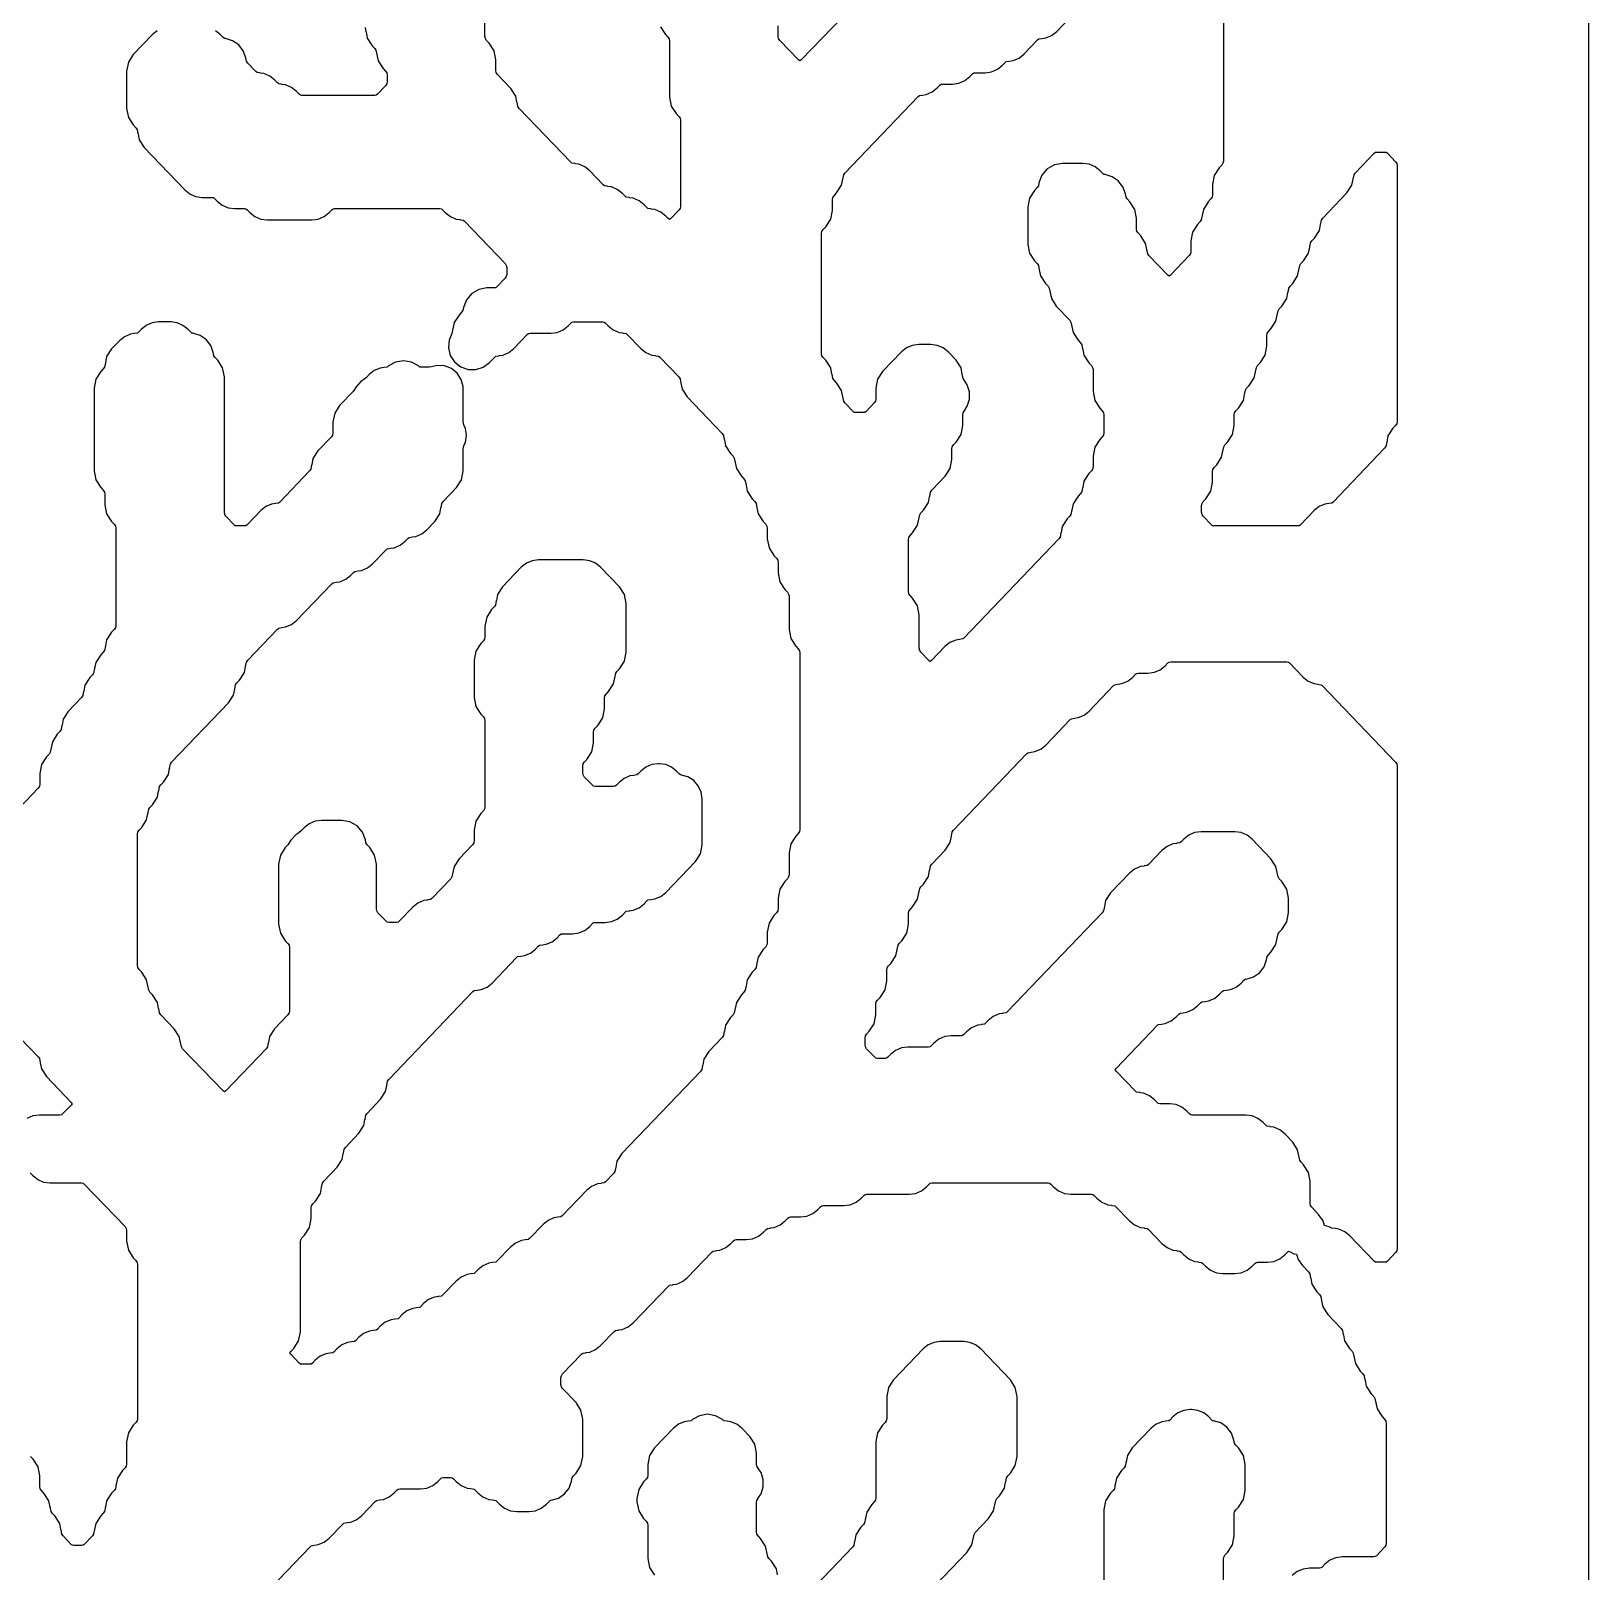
# Model space of a CAD drawing. Header units: millimetres. Extents: x 2 to 65, y 2 to 128.
# Drawn here: x 32.77 to 65.27, y 24.75 to 56.89 of the extents above; entities that cross this region are included whole.
import ezdxf

# ---------------------------------------------------------------- set-up
doc = ezdxf.new("R2010")
doc.units = ezdxf.units.MM
doc.layers.add('CUT', color=1, linetype='Continuous')

msp = doc.modelspace()

# ---------------------------------------------------------------- linework, layer by layer
at = {"layer": 'CUT'}
for points in [[(44.134, 2), (52.134, 2), (52.134, 5), (65.2679, 5), (65.2679, 125), (52.134, 125), (52.134, 128), (44.134, 128), (44.134, 125), (23.134, 125), (23.134, 128), (15.134, 128), (15.134, 125), (2, 125), (2, 5), (15.134, 5), (15.134, 2), (23.134, 2), (23.134, 5), (44.134, 5)], [(57.224, 46.7713), (57.1994, 46.8094), (57.1908, 46.8538), (57.1908, 46.9943), (57.1994, 47.0387), (57.224, 47.0768), (57.2783, 47.1334), (57.3812, 47.293), (57.4173, 47.4794), (57.4173, 47.7031), (57.4259, 47.7476), (57.4505, 47.7856), (57.5048, 47.8423), (57.6078, 48.0018), (57.6324, 48.1291), (57.6347, 48.1287), (57.6524, 48.2202), (57.677, 48.2582), (57.7313, 48.3149), (57.8343, 48.4744), (57.8703, 48.6609), (57.8703, 48.8846), (57.8789, 48.929), (57.9035, 48.9671), (57.9578, 49.0237), (58.0608, 49.1833), (58.0854, 49.3106), (58.0877, 49.3101), (58.1054, 49.4016), (58.13, 49.4397), (58.1843, 49.4963), (58.2873, 49.6558), (58.3119, 49.7831), (58.3142, 49.7827), (58.3319, 49.8742), (58.3565, 49.9122), (58.4108, 49.9689), (58.5138, 50.1284), (58.5499, 50.3149), (58.5499, 50.5386), (58.5585, 50.583), (58.583, 50.6211), (58.6373, 50.6777), (58.7403, 50.8373), (58.7649, 50.9646), (58.7673, 50.9641), (58.785, 51.0556), (58.8095, 51.0937), (58.8638, 51.1503), (58.9668, 51.3099), (58.9914, 51.4371), (58.9938, 51.4367), (59.0115, 51.5282), (59.036, 51.5662), (59.0903, 51.6229), (59.1933, 51.7824), (59.2179, 51.9097), (59.2203, 51.9093), (59.238, 52.0008), (59.2625, 52.0388), (59.3168, 52.0954), (59.4198, 52.255), (59.4444, 52.3823), (59.4468, 52.3818), (59.4645, 52.4733), (59.489, 52.5114), (59.5433, 52.568), (59.6463, 52.7276), (59.671, 52.8549), (59.6733, 52.8544), (59.691, 52.9459), (59.7155, 52.984), (60.2229, 53.5132), (60.3259, 53.6727), (60.3505, 53.8), (60.3528, 53.7996), (60.3705, 53.8911), (60.3951, 53.9291), (60.7916, 54.3428), (60.8168, 54.3628), (60.8486, 54.3671), (61.0078, 54.3671), (61.0396, 54.3628), (61.0647, 54.3428), (61.2348, 54.1654), (61.2594, 54.1273), (61.2679, 54.0829), (61.2679, 48.7441), (61.2594, 48.6997), (61.2348, 48.6616), (61.1805, 48.605), (61.0775, 48.4454), (61.0529, 48.3181), (61.0505, 48.3186), (61.0328, 48.2271), (61.0083, 48.189), (59.9322, 47.0665), (59.9071, 47.0465), (59.8419, 47.0377), (59.8423, 47.035), (59.7629, 47.0242), (59.6396, 46.9716), (59.5348, 46.8882), (59.2527, 46.5939), (59.2275, 46.5739), (59.1957, 46.5696), (57.451, 46.5696), (57.4191, 46.5739), (57.394, 46.5939)], [(59.6306, 32.2101), (59.489, 32.3578), (59.4645, 32.3959), (59.4559, 32.4403), (59.4559, 32.9003), (59.4198, 33.0868), (59.3168, 33.2463), (59.2625, 33.303), (59.238, 33.341), (59.2203, 33.4325), (59.2179, 33.4321), (59.1933, 33.5593), (59.0903, 33.7189), (58.924, 33.8924), (58.8191, 33.9759), (58.6958, 34.0285), (58.6165, 34.0392), (58.6169, 34.0419), (58.5517, 34.0507), (58.5266, 34.0707), (58.471, 34.1287), (58.3661, 34.2121), (58.2428, 34.2647), (58.11, 34.2827), (56.998, 34.2827), (56.9661, 34.287), (56.941, 34.307), (56.8854, 34.365), (56.7805, 34.4484), (56.6573, 34.501), (56.5245, 34.519), (56.3184, 34.519), (56.2866, 34.5233), (56.2615, 34.5433), (56.2059, 34.6013), (56.101, 34.6847), (55.9778, 34.7373), (55.8984, 34.748), (55.8988, 34.7508), (55.8336, 34.7596), (55.8085, 34.7796), (55.4052, 35.2002), (55.3859, 35.2278), (55.4052, 35.2555), (56.2615, 36.1487), (56.2866, 36.1687), (56.3518, 36.1775), (56.3514, 36.1802), (56.4308, 36.191), (56.554, 36.2435), (56.6589, 36.327), (56.7145, 36.385), (56.7396, 36.405), (56.8048, 36.4138), (56.8044, 36.4165), (56.8838, 36.4272), (57.007, 36.4798), (57.1119, 36.5633), (57.1675, 36.6213), (57.1926, 36.6413), (57.2578, 36.6501), (57.2574, 36.6528), (57.3368, 36.6635), (57.4601, 36.7161), (57.5649, 36.7996), (57.6205, 36.8576), (57.6457, 36.8776), (57.7108, 36.8864), (57.7105, 36.8891), (57.7898, 36.8998), (57.9131, 36.9524), (58.018, 37.0359), (58.0735, 37.0938), (58.0987, 37.1138), (58.121, 37.1169), (58.2696, 37.1612), (58.3974, 37.2489), (58.4923, 37.3716), (58.5449, 37.5174), (58.5585, 37.5873), (58.583, 37.6253), (58.6373, 37.6819), (58.7403, 37.8415), (58.7649, 37.9688), (58.7673, 37.9683), (58.785, 38.0598), (58.8095, 38.0979), (58.8638, 38.1545), (58.9668, 38.3141), (59.0029, 38.5005), (59.0029, 38.8075), (58.9668, 38.9939), (58.8638, 39.1535), (58.8095, 39.2101), (58.785, 39.2482), (58.7673, 39.3397), (58.7649, 39.3392), (58.7403, 39.4665), (58.6373, 39.6261), (58.2445, 40.0359), (58.1396, 40.1193), (58.0163, 40.1719), (57.8835, 40.1899), (57.1776, 40.1899), (57.0448, 40.1719), (56.9215, 40.1193), (56.8167, 40.0359), (56.7611, 39.9779), (56.736, 39.9579), (56.6708, 39.9491), (56.6711, 39.9464), (56.5918, 39.9356), (56.4685, 39.883), (56.3637, 39.7996), (56.0816, 39.5053), (56.0564, 39.4853), (55.9913, 39.4765), (55.9916, 39.4738), (55.9123, 39.4631), (55.789, 39.4105), (55.6841, 39.327), (55.2913, 38.9172), (55.1883, 38.7577), (55.1637, 38.6304), (55.1613, 38.6308), (55.1436, 38.5393), (55.1191, 38.5013), (53.137, 36.4336), (53.1118, 36.4136), (53.0467, 36.4048), (53.047, 36.4021), (52.9677, 36.3913), (52.8444, 36.3387), (52.7395, 36.2553), (52.6839, 36.1973), (52.6588, 36.1773), (52.5936, 36.1685), (52.594, 36.1658), (52.5147, 36.155), (52.3914, 36.1024), (52.2865, 36.019), (52.2309, 35.961), (52.2058, 35.941), (52.174, 35.9367), (51.9679, 35.9367), (51.8351, 35.9187), (51.7119, 35.8662), (51.607, 35.7827), (51.5514, 35.7247), (51.5263, 35.7047), (51.4944, 35.7004), (51.0619, 35.7004), (50.9291, 35.6825), (50.8058, 35.6299), (50.701, 35.5464), (50.6454, 35.4884), (50.6202, 35.4684), (50.5884, 35.4641), (50.4292, 35.4641), (50.3974, 35.4684), (50.3723, 35.4884), (50.2022, 35.6658), (50.1777, 35.7039), (50.1691, 35.7483), (50.1691, 35.8888), (50.1777, 35.9333), (50.2022, 35.9713), (50.2565, 36.0279), (50.3595, 36.1875), (50.3956, 36.3739), (50.3956, 36.5977), (50.4042, 36.6421), (50.4287, 36.6802), (50.483, 36.7368), (50.586, 36.8964), (50.6221, 37.0828), (50.6221, 37.3065), (50.6307, 37.351), (50.6552, 37.389), (50.7095, 37.4457), (50.8125, 37.6052), (50.8371, 37.7325), (50.8395, 37.7321), (50.8572, 37.8235), (50.8817, 37.8616), (50.936, 37.9182), (51.039, 38.0778), (51.0751, 38.2642), (51.0751, 38.488), (51.0837, 38.5324), (51.1082, 38.5705), (51.1625, 38.6271), (51.2655, 38.7866), (51.2902, 38.9139), (51.2925, 38.9135), (51.3102, 39.005), (51.3348, 39.043), (51.389, 39.0997), (51.492, 39.2592), (51.5167, 39.3865), (51.519, 39.3861), (51.5367, 39.4776), (51.5613, 39.5156), (51.8421, 39.8085), (51.9451, 39.9681), (51.9697, 40.0954), (51.972, 40.0949), (51.9897, 40.1864), (52.0143, 40.2245), (53.5434, 41.8196), (53.5685, 41.8396), (53.6337, 41.8484), (53.6333, 41.8511), (53.7127, 41.8618), (53.8359, 41.9144), (53.9408, 41.9979), (54.4494, 42.5284), (54.4745, 42.5484), (54.5397, 42.5573), (54.5394, 42.56), (54.6187, 42.5707), (54.742, 42.6233), (54.8468, 42.7067), (55.3555, 43.2373), (55.3806, 43.2573), (55.4457, 43.2661), (55.4454, 43.2688), (55.5247, 43.2796), (55.648, 43.3322), (55.7529, 43.4156), (55.8085, 43.4736), (55.8336, 43.4936), (55.8654, 43.4979), (56.0715, 43.4979), (56.2043, 43.5159), (56.3275, 43.5684), (56.4324, 43.6519), (56.488, 43.7099), (56.5131, 43.7299), (56.5449, 43.7342), (58.9692, 43.7342), (59.001, 43.7299), (59.0262, 43.7099), (59.3083, 43.4156), (59.4131, 43.3322), (59.5364, 43.2796), (59.6158, 43.2688), (59.6154, 43.2661), (59.6806, 43.2573), (59.7057, 43.2373), (61.2348, 41.6422), (61.2594, 41.6041), (61.2679, 41.5597), (61.2679, 31.4952), (61.2594, 31.4507), (61.2348, 31.4127), (61.0647, 31.2353), (61.0396, 31.2153), (61.0078, 31.211), (60.8486, 31.211), (60.8168, 31.2153), (60.7916, 31.2353), (60.283, 31.7658), (60.1782, 31.8493), (60.0549, 31.9019), (59.9755, 31.9126), (59.9759, 31.9153), (59.9101, 31.9242), (59.8513, 31.9493), (59.7506, 31.9751), (59.7235, 32.074)]]:
    msp.add_lwpolyline(points, close=True, dxfattribs=at)
for points in [[(50.1359, 57.6405), (48.838, 56.2866), (48.81, 56.2655), (48.782, 56.2866), (48.3902, 56.6954), (48.3656, 56.7334), (48.357, 56.7779), (48.357, 57.0016)], [(45.9015, 56.9807), (46.0045, 56.8212), (46.0588, 56.7645), (46.0833, 56.7265), (46.0919, 56.682), (46.0919, 55.5132), (46.128, 55.3267), (46.231, 55.1672), (46.2853, 55.1105), (46.3098, 55.0725), (46.3184, 55.028), (46.3184, 53.2336), (46.3098, 53.1891), (46.2853, 53.1511), (46.1199, 52.9785), (46.0919, 52.9575), (46.0639, 52.9785), (46.013, 53.0317), (45.9082, 53.1151), (45.7849, 53.1677), (45.7055, 53.1784), (45.7059, 53.1811), (45.6407, 53.19), (45.6156, 53.2099), (45.56, 53.2679), (45.4551, 53.3514), (45.3319, 53.404), (45.2525, 53.4147), (45.2529, 53.4174), (45.1877, 53.4262), (45.1626, 53.4462), (45.107, 53.5042), (45.0021, 53.5877), (44.8789, 53.6403), (44.7995, 53.651), (44.7999, 53.6537), (44.7347, 53.6625), (44.7096, 53.6825), (44.4275, 53.9768), (44.3226, 54.0603), (44.1993, 54.1128), (44.12, 54.1236), (44.1204, 54.1263), (44.0552, 54.1351), (44.0301, 54.1551), (42.954, 55.2776), (42.9294, 55.3157), (42.9117, 55.4072), (42.9094, 55.4067), (42.8847, 55.534), (42.7817, 55.6936), (42.5009, 55.9865), (42.4764, 56.0246), (42.4678, 56.069), (42.4678, 56.2927), (42.4317, 56.4792), (42.3287, 56.6387), (42.2744, 56.6954), (42.2499, 56.7334), (42.2413, 56.7779), (42.2413, 57.2379)], [(57.6438, 57.1546), (57.6438, 54.1787), (57.6352, 54.1343), (57.6107, 54.0962), (57.5564, 54.0396), (57.4534, 53.88), (57.4173, 53.6936), (57.4173, 53.4699), (57.4087, 53.4254), (57.3842, 53.3874), (57.3299, 53.3307), (57.2269, 53.1712), (57.2022, 53.0439), (57.1999, 53.0443), (57.1822, 52.9528), (57.1576, 52.9148), (57.1034, 52.8581), (57.0004, 52.6986), (56.9643, 52.5121), (56.9643, 52.2884), (56.9557, 52.244), (56.9311, 52.2059), (56.5392, 51.7971), (56.5113, 51.7761), (56.4833, 51.7971), (56.0914, 52.2059), (56.0669, 52.244), (56.0492, 52.3355), (56.0468, 52.335), (56.0222, 52.4623), (55.9192, 52.6219), (55.8649, 52.6785), (55.8404, 52.7165), (55.8318, 52.761), (55.8318, 52.9847), (55.7957, 53.1712), (55.6927, 53.3307), (55.6384, 53.3874), (55.6138, 53.4254), (55.6003, 53.4953), (55.5477, 53.6411), (55.4528, 53.7637), (55.325, 53.8514), (55.1764, 53.8958), (55.1541, 53.8988), (55.1289, 53.9188), (55.0733, 53.9768), (54.9685, 54.0603), (54.8452, 54.1128), (54.7124, 54.1308), (54.2879, 54.1308), (54.1188, 54.1014), (53.9697, 54.0165), (53.858, 53.8862), (53.797, 53.7258), (53.7846, 53.6617), (53.76, 53.6236), (53.7057, 53.567), (53.6027, 53.4074), (53.5667, 53.221), (53.5667, 52.4415), (53.6027, 52.255), (53.7057, 52.0954), (53.76, 52.0388), (53.7846, 52.0008), (53.8023, 51.9093), (53.8046, 51.9097), (53.8293, 51.7824), (53.9322, 51.6229), (53.9865, 51.5662), (54.0111, 51.5282), (54.0288, 51.4367), (54.0311, 51.4371), (54.0558, 51.3099), (54.1588, 51.1503), (54.4396, 50.8574), (54.4641, 50.8193), (54.4818, 50.7278), (54.4842, 50.7283), (54.5088, 50.601), (54.6118, 50.4414), (54.6661, 50.3848), (54.6906, 50.3468), (54.7083, 50.2553), (54.7107, 50.2557), (54.7353, 50.1284), (54.8383, 49.9689), (54.8926, 49.9122), (54.9171, 49.8742), (54.9257, 49.8297), (54.9257, 49.3697), (54.9618, 49.1833), (55.0648, 49.0237), (55.1191, 48.9671), (55.1436, 48.929), (55.1522, 48.8846), (55.1522, 48.5078), (55.1436, 48.4634), (55.1191, 48.4253), (55.0648, 48.3687), (54.9618, 48.2091), (54.9257, 48.0227), (54.9257, 47.799), (54.9171, 47.7545), (54.8926, 47.7165), (54.8383, 47.6598), (54.7353, 47.5003), (54.7107, 47.373), (54.7083, 47.3734), (54.6906, 47.2819), (54.6661, 47.2439), (54.6118, 47.1873), (54.5088, 47.0277), (54.4842, 46.9004), (54.4818, 46.9009), (54.4641, 46.8094), (54.4396, 46.7713), (54.3853, 46.7147), (54.2823, 46.5551), (54.2576, 46.4278), (54.2553, 46.4283), (54.2376, 46.3368), (54.213, 46.2987), (52.2309, 44.231), (52.2058, 44.2111), (52.1406, 44.2022), (52.141, 44.1995), (52.0616, 44.1888), (51.9384, 44.1362), (51.8335, 44.0528), (51.5561, 43.7634), (51.5281, 43.7423), (51.5001, 43.7634), (51.3348, 43.9359), (51.3102, 43.9739), (51.3016, 44.0184), (51.3016, 44.7147), (51.2655, 44.9011), (51.1625, 45.0607), (51.1082, 45.1173), (51.0837, 45.1554), (51.0751, 45.1998), (51.0751, 46.2854), (51.0837, 46.3299), (51.1082, 46.3679), (51.1625, 46.4246), (51.2655, 46.5841), (51.2902, 46.7114), (51.2925, 46.711), (51.3102, 46.8025), (51.3348, 46.8405), (51.389, 46.8971), (51.492, 47.0567), (51.5167, 47.184), (51.519, 47.1835), (51.5367, 47.275), (51.5613, 47.3131), (51.8421, 47.606), (51.9451, 47.7655), (51.9811, 47.952), (51.9811, 48.1757), (51.9897, 48.2202), (52.0143, 48.2582), (52.0686, 48.3149), (52.1716, 48.4744), (52.2076, 48.6609), (52.2076, 48.8846), (52.2162, 48.929), (52.2668, 49.0073), (52.2637, 49.0093), (52.3031, 49.0656), (52.3489, 49.2108), (52.3489, 49.363), (52.3031, 49.5082), (52.2637, 49.5645), (52.2668, 49.5665), (52.2162, 49.6448), (52.1985, 49.7363), (52.1962, 49.7359), (52.1716, 49.8631), (52.0686, 50.0227), (51.9022, 50.1962), (51.7974, 50.2797), (51.6741, 50.3323), (51.5413, 50.3502), (51.2884, 50.3502), (51.1556, 50.3323), (51.0323, 50.2797), (50.9275, 50.1962), (50.5346, 49.7864), (50.4316, 49.6269), (50.3956, 49.4404), (50.3956, 49.2167), (50.387, 49.1722), (50.3624, 49.1342), (50.1923, 48.9568), (50.1672, 48.9368), (50.1354, 48.9325), (49.9762, 48.9325), (49.9444, 48.9368), (49.9193, 48.9568), (49.7492, 49.1342), (49.7246, 49.1722), (49.7069, 49.2637), (49.7046, 49.2633), (49.68, 49.3906), (49.577, 49.5501), (49.5227, 49.6068), (49.4981, 49.6448), (49.4804, 49.7363), (49.4781, 49.7359), (49.4535, 49.8631), (49.3505, 50.0227), (49.2962, 50.0793), (49.2716, 50.1174), (49.263, 50.1618), (49.263, 52.6652), (49.2716, 52.7096), (49.2962, 52.7477), (49.3505, 52.8043), (49.4535, 52.9639), (49.4895, 53.1503), (49.4895, 53.374), (49.4981, 53.4185), (49.5227, 53.4565), (49.577, 53.5132), (49.68, 53.6727), (49.7046, 53.8), (49.7069, 53.7996), (49.7246, 53.8911), (49.7492, 53.9291), (51.2783, 55.5242), (51.3034, 55.5442), (51.3686, 55.553), (51.3682, 55.5558), (51.4476, 55.5665), (51.5709, 55.6191), (51.6757, 55.7025), (51.7313, 55.7605), (51.7564, 55.7805), (51.7883, 55.7848), (51.9943, 55.7848), (52.1271, 55.8028), (52.2504, 55.8554), (52.3553, 55.9388), (52.4108, 55.9968), (52.436, 56.0168), (52.4678, 56.0211), (52.6738, 56.0211), (52.8066, 56.0391), (52.9299, 56.0916), (53.0348, 56.1751), (53.0904, 56.2331), (53.1155, 56.2531), (53.1807, 56.2619), (53.1803, 56.2646), (53.2597, 56.2753), (53.3829, 56.3279), (53.4878, 56.4114), (53.7699, 56.7057), (53.795, 56.7257), (53.8602, 56.7345), (53.8598, 56.7372), (53.9392, 56.7479), (54.0624, 56.8005), (54.1673, 56.884), (54.5602, 57.2938)], [(35.4033, 56.8957), (35.2984, 56.8123), (34.9056, 56.4024), (34.8026, 56.2429), (34.7665, 56.0564), (34.7665, 55.2769), (34.8026, 55.0904), (34.9056, 54.9309), (34.9599, 54.8743), (34.9844, 54.8362), (35.0021, 54.7447), (35.0045, 54.7452), (35.0291, 54.6179), (35.1321, 54.4583), (35.9779, 53.5759), (36.0828, 53.4925), (36.2061, 53.4399), (36.3389, 53.4219), (36.5449, 53.4219), (36.5767, 53.4176), (36.6019, 53.3976), (36.6575, 53.3396), (36.7623, 53.2562), (36.8856, 53.2036), (37.0184, 53.1857), (37.2244, 53.1857), (37.2563, 53.1814), (37.2814, 53.1614), (37.337, 53.1034), (37.4419, 53.0199), (37.5651, 52.9673), (37.6979, 52.9494), (38.6303, 52.9494), (38.7631, 52.9673), (38.8864, 53.0199), (38.9913, 53.1034), (39.0469, 53.1614), (39.072, 53.1814), (39.1038, 53.1857), (41.3016, 53.1857), (41.3334, 53.1814), (41.3585, 53.1614), (41.4141, 53.1034), (41.519, 53.0199), (41.6423, 52.9673), (41.7216, 52.9566), (41.7213, 52.9539), (41.7864, 52.9451), (41.8116, 52.9251), (42.6611, 52.0388), (42.6857, 52.0008), (42.6943, 51.9563), (42.6943, 51.8158), (42.6857, 51.7714), (42.6611, 51.7333), (42.4911, 51.5559), (42.466, 51.5359), (42.4341, 51.5316), (42.283, 51.5316), (42.1139, 51.5022), (41.9647, 51.4173), (41.8531, 51.287), (41.7921, 51.1266), (41.7797, 51.0625), (41.7551, 51.0245), (41.7008, 50.9678), (41.5978, 50.8083), (41.5732, 50.681), (41.5709, 50.6815), (41.5522, 50.5852), (41.4917, 50.4457), (41.4784, 50.283), (41.5182, 50.1248), (41.6069, 49.9877), (41.7349, 49.8866), (41.8887, 49.832), (42.0519, 49.8299), (42.207, 49.8804), (42.3377, 49.9782), (42.4445, 50.0896), (42.4696, 50.1096), (42.5348, 50.1184), (42.5344, 50.1212), (42.6138, 50.1319), (42.737, 50.1845), (42.8419, 50.2679), (43.124, 50.5622), (43.1491, 50.5822), (43.181, 50.5865), (43.6135, 50.5865), (43.7463, 50.6045), (43.8696, 50.657), (43.9745, 50.7405), (44.0301, 50.7985), (44.0552, 50.8185), (44.087, 50.8228), (44.6992, 50.8228), (44.731, 50.8185), (44.7562, 50.7985), (44.8118, 50.7405), (44.9166, 50.657), (45.0399, 50.6045), (45.1192, 50.5937), (45.1189, 50.591), (45.184, 50.5822), (45.2092, 50.5622), (45.4913, 50.2679), (45.5961, 50.1845), (45.7194, 50.1319), (45.7988, 50.1212), (45.7984, 50.1184), (45.8636, 50.1096), (45.8887, 50.0896), (46.2853, 49.6759), (46.3098, 49.6379), (46.3275, 49.5464), (46.3299, 49.5468), (46.3545, 49.4196), (46.4575, 49.26), (47.1913, 48.4945), (47.2159, 48.4565), (47.2336, 48.365), (47.2359, 48.3654), (47.2605, 48.2381), (47.3635, 48.0786), (47.4178, 48.0219), (47.4424, 47.9839), (47.4601, 47.8924), (47.4624, 47.8928), (47.487, 47.7655), (47.59, 47.606), (47.6443, 47.5494), (47.6689, 47.5113), (47.6866, 47.4198), (47.6889, 47.4203), (47.7135, 47.293), (47.8165, 47.1334), (47.8708, 47.0768), (47.8954, 47.0387), (47.9131, 46.9472), (47.9154, 46.9477), (47.94, 46.8204), (48.043, 46.6608), (48.0973, 46.6042), (48.1219, 46.5662), (48.1305, 46.5217), (48.1305, 46.298), (48.1666, 46.1115), (48.2695, 45.952), (48.3238, 45.8953), (48.3484, 45.8573), (48.357, 45.8128), (48.357, 45.5891), (48.3931, 45.4027), (48.4961, 45.2431), (48.5503, 45.1865), (48.5749, 45.1484), (48.5835, 45.104), (48.5835, 44.4077), (48.6196, 44.2212), (48.7226, 44.0617), (48.7769, 44.0051), (48.8014, 43.967), (48.81, 43.9226), (48.81, 40.2378), (48.8014, 40.1933), (48.7769, 40.1553), (48.7226, 40.0986), (48.6196, 39.9391), (48.5835, 39.7526), (48.5835, 39.2926), (48.5749, 39.2482), (48.5503, 39.2101), (48.4961, 39.1535), (48.3931, 38.9939), (48.357, 38.8075), (48.357, 38.5838), (48.3484, 38.5393), (48.3238, 38.5013), (48.2695, 38.4446), (48.1666, 38.2851), (48.1305, 38.0986), (48.1305, 37.8749), (48.1219, 37.8305), (48.0973, 37.7924), (48.043, 37.7358), (47.94, 37.5762), (47.9154, 37.4489), (47.9131, 37.4494), (47.8954, 37.3579), (47.8708, 37.3198), (47.8165, 37.2632), (47.7135, 37.1036), (47.6889, 36.9764), (47.6866, 36.9768), (47.6689, 36.8853), (47.6443, 36.8473), (47.59, 36.7906), (47.487, 36.6311), (47.4624, 36.5038), (47.4601, 36.5042), (47.4424, 36.4127), (47.4178, 36.3747), (47.3635, 36.3181), (47.2605, 36.1585), (47.2359, 36.0312), (47.2336, 36.0317), (47.2159, 35.9402), (47.1913, 35.9021), (46.9105, 35.6092), (46.8075, 35.4496), (46.7829, 35.3223), (46.7805, 35.3228), (46.7628, 35.2313), (46.7383, 35.1933), (45.0984, 33.4826), (44.9954, 33.3231), (44.9708, 33.1958), (44.9685, 33.1962), (44.9508, 33.1047), (44.9262, 33.0667), (44.7562, 32.8893), (44.731, 32.8693), (44.6659, 32.8605), (44.6662, 32.8577), (44.5869, 32.847), (44.4636, 32.7944), (44.3587, 32.711), (43.8501, 32.1804), (43.825, 32.1604), (43.7598, 32.1516), (43.7602, 32.1489), (43.6808, 32.1382), (43.5576, 32.0856), (43.4527, 32.0021), (43.1706, 31.7078), (43.1455, 31.6878), (43.0803, 31.679), (43.0807, 31.6763), (43.0013, 31.6656), (42.8781, 31.613), (42.7732, 31.5295), (42.4911, 31.2353), (42.466, 31.2153), (42.4008, 31.2065), (42.4011, 31.2037), (42.3218, 31.193), (42.1985, 31.1404), (42.0937, 31.057), (42.0381, 30.999), (42.0129, 30.979), (41.9478, 30.9702), (41.9481, 30.9675), (41.8688, 30.9567), (41.7455, 30.9041), (41.6406, 30.8207), (41.3585, 30.5264), (41.3334, 30.5064), (41.2682, 30.4976), (41.2686, 30.4949), (41.1893, 30.4841), (41.066, 30.4316), (40.9611, 30.3481), (40.9055, 30.2901), (40.8804, 30.2701), (40.8152, 30.2613), (40.8156, 30.2586), (40.7362, 30.2479), (40.613, 30.1953), (40.5081, 30.1118), (40.4525, 30.0538), (40.4274, 30.0338), (40.3622, 30.025), (40.3626, 30.0223), (40.2832, 30.0116), (40.16, 29.959), (40.0551, 29.8755), (39.9995, 29.8175), (39.9744, 29.7976), (39.9092, 29.7887), (39.9096, 29.786), (39.8302, 29.7753), (39.7069, 29.7227), (39.6021, 29.6393), (39.5465, 29.5813), (39.5213, 29.5613), (39.4562, 29.5525), (39.4565, 29.5497), (39.3772, 29.539), (39.2539, 29.4864), (39.1491, 29.403), (39.0935, 29.345), (39.0683, 29.325), (39.0032, 29.3162), (39.0035, 29.3134), (38.9242, 29.3027), (38.8009, 29.2501), (38.696, 29.1667), (38.6404, 29.1087), (38.6153, 29.0887), (38.5835, 29.0844), (38.4243, 29.0844), (38.3925, 29.0887), (38.3674, 29.1087), (38.1906, 29.293), (38.1713, 29.3207), (38.1906, 29.3483), (38.2516, 29.4119), (38.3546, 29.5715), (38.3906, 29.7579), (38.3906, 31.6356), (38.3992, 31.6801), (38.4238, 31.7181), (38.4781, 31.7748), (38.5811, 31.9343), (38.6172, 32.1208), (38.6172, 32.3445), (38.6257, 32.3889), (38.6503, 32.427), (38.7046, 32.4836), (38.8076, 32.6432), (38.8322, 32.7705), (38.8346, 32.77), (38.8523, 32.8615), (38.8768, 32.8996), (39.1576, 33.1925), (39.2606, 33.352), (39.2852, 33.4793), (39.2876, 33.4789), (39.3053, 33.5704), (39.3298, 33.6084), (39.6106, 33.9014), (39.7136, 34.0609), (39.7382, 34.1882), (39.7406, 34.1877), (39.7583, 34.2792), (39.7828, 34.3173), (40.0636, 34.6102), (40.1666, 34.7698), (40.1913, 34.8971), (40.1936, 34.8966), (40.2113, 34.9881), (40.2359, 35.0261), (41.9915, 36.8576), (42.0166, 36.8776), (42.0818, 36.8864), (42.0814, 36.8891), (42.1608, 36.8998), (42.284, 36.9524), (42.3889, 37.0359), (42.8975, 37.5664), (42.9226, 37.5864), (42.9878, 37.5952), (42.9874, 37.5979), (43.0668, 37.6087), (43.1901, 37.6613), (43.2949, 37.7447), (43.3505, 37.8027), (43.3757, 37.8227), (43.4408, 37.8315), (43.4405, 37.8342), (43.5198, 37.845), (43.6431, 37.8976), (43.7479, 37.981), (43.8035, 38.039), (43.8287, 38.059), (43.8605, 38.0633), (44.0665, 38.0633), (44.1993, 38.0813), (44.3226, 38.1338), (44.4275, 38.2173), (44.4831, 38.2753), (44.5082, 38.2953), (44.54, 38.2996), (44.7461, 38.2996), (44.8789, 38.3175), (45.0021, 38.3701), (45.107, 38.4536), (45.1626, 38.5116), (45.1877, 38.5316), (45.2529, 38.5404), (45.2525, 38.5431), (45.3319, 38.5538), (45.4551, 38.6064), (45.56, 38.6899), (45.6156, 38.7479), (45.6407, 38.7678), (45.7059, 38.7767), (45.7055, 38.7794), (45.7849, 38.7901), (45.9082, 38.8427), (46.013, 38.9261), (46.6324, 39.5722), (46.7354, 39.7318), (46.7714, 39.9182), (46.7714, 40.8777), (46.7509, 41.0193), (46.6912, 41.1494), (46.597, 41.2572), (46.4761, 41.3339), (46.3384, 41.3732), (46.3203, 41.3756), (46.2951, 41.3956), (46.2395, 41.4536), (46.1347, 41.537), (46.0114, 41.5896), (45.8786, 41.6076), (45.8522, 41.6076), (45.7194, 41.5896), (45.5961, 41.537), (45.4913, 41.4536), (45.4357, 41.3956), (45.4106, 41.3756), (45.3454, 41.3668), (45.3457, 41.3641), (45.2664, 41.3533), (45.1431, 41.3008), (45.0383, 41.2173), (44.9827, 41.1593), (44.9575, 41.1393), (44.9257, 41.135), (44.54, 41.135), (44.5082, 41.1393), (44.4831, 41.1593), (44.313, 41.3367), (44.2884, 41.3748), (44.2799, 41.4192), (44.2799, 41.5597), (44.2884, 41.6041), (44.313, 41.6422), (44.3673, 41.6988), (44.4703, 41.8584), (44.5064, 42.0448), (44.5064, 42.2685), (44.515, 42.313), (44.5395, 42.351), (44.5938, 42.4077), (44.6968, 42.5672), (44.7329, 42.7537), (44.7329, 42.9774), (44.7415, 43.0219), (44.766, 43.0599), (44.8203, 43.1165), (44.9233, 43.2761), (44.9479, 43.4034), (44.9503, 43.4029), (44.968, 43.4944), (44.9925, 43.5325), (45.0468, 43.5891), (45.1498, 43.7487), (45.1859, 43.9351), (45.1859, 44.951), (45.1498, 45.1374), (45.0468, 45.297), (44.654, 45.7068), (44.5491, 45.7902), (44.4258, 45.8428), (44.293, 45.8608), (43.3606, 45.8608), (43.2278, 45.8428), (43.1046, 45.7902), (42.9997, 45.7068), (42.6068, 45.297), (42.5039, 45.1374), (42.4792, 45.0101), (42.4769, 45.0106), (42.4592, 44.9191), (42.4346, 44.881), (42.3803, 44.8244), (42.2773, 44.6648), (42.2413, 44.4784), (42.2413, 44.2547), (42.2327, 44.2102), (42.2081, 44.1722), (42.1538, 44.1155), (42.0508, 43.956), (42.0148, 43.7695), (42.0148, 42.99), (42.0508, 42.8035), (42.1538, 42.644), (42.2081, 42.5873), (42.2327, 42.5493), (42.2413, 42.5048), (42.2413, 40.7104), (42.2327, 40.6659), (42.2081, 40.6279), (42.1538, 40.5712), (42.0508, 40.4117), (42.0148, 40.2252), (42.0148, 40.0015), (42.0062, 39.957), (41.9816, 39.919), (41.7008, 39.6261), (41.5978, 39.4665), (41.5732, 39.3392), (41.5709, 39.3397), (41.5532, 39.2482), (41.5286, 39.2101), (41.132, 38.7964), (41.1069, 38.7765), (41.0417, 38.7676), (41.0421, 38.7649), (40.9627, 38.7542), (40.8395, 38.7016), (40.7346, 38.6182), (40.4525, 38.3239), (40.4274, 38.3039), (40.3956, 38.2996), (40.2364, 38.2996), (40.2045, 38.3039), (40.1794, 38.3239), (40.0094, 38.5013), (39.9848, 38.5393), (39.9762, 38.5838), (39.9762, 39.5164), (39.9401, 39.7028), (39.8371, 39.8624), (39.7828, 39.919), (39.7583, 39.957), (39.7459, 40.0211), (39.6849, 40.1815), (39.5732, 40.3118), (39.4241, 40.3967), (39.255, 40.4262), (38.8305, 40.4262), (38.6977, 40.4082), (38.5744, 40.3556), (38.4695, 40.2722), (38.4139, 40.2142), (38.3563, 40.1683), (38.2927, 40.1292), (38.1949, 40.0181), (38.131, 39.919), (38.0767, 39.8624), (37.9737, 39.7028), (37.9376, 39.5164), (37.9376, 38.2642), (37.9737, 38.0778), (38.0767, 37.9182), (38.131, 37.8616), (38.1555, 37.8235), (38.1641, 37.7791), (38.1641, 36.4572), (38.1555, 36.4127), (38.131, 36.3747), (37.8502, 36.0818), (37.7472, 35.9222), (37.7226, 35.7949), (37.7202, 35.7954), (37.7025, 35.7039), (37.678, 35.6658), (36.8331, 34.7844), (36.8051, 34.7634), (36.7771, 34.7844), (35.9322, 35.6658), (35.9077, 35.7039), (35.89, 35.7954), (35.8876, 35.7949), (35.863, 35.9222), (35.76, 36.0818), (35.4792, 36.3747), (35.4546, 36.4127), (35.4369, 36.5042), (35.4346, 36.5038), (35.41, 36.6311), (35.307, 36.7906), (35.2527, 36.8473), (35.2281, 36.8853), (35.2104, 36.9768), (35.2081, 36.9764), (35.1835, 37.1036), (35.0805, 37.2632), (35.0262, 37.3198), (35.0016, 37.3579), (34.993, 37.4023), (34.993, 40.142), (35.0016, 40.1864), (35.0262, 40.2245), (35.0805, 40.2811), (35.1835, 40.4407), (35.2081, 40.5679), (35.2104, 40.5675), (35.2281, 40.659), (35.2527, 40.697), (35.307, 40.7537), (35.41, 40.9132), (35.4346, 41.0405), (35.4369, 41.0401), (35.4546, 41.1316), (35.4792, 41.1696), (35.5335, 41.2262), (35.6365, 41.3858), (35.6611, 41.5131), (35.6634, 41.5126), (35.6811, 41.6041), (35.7057, 41.6422), (36.8925, 42.8803), (36.9955, 43.0398), (37.0202, 43.1671), (37.0225, 43.1666), (37.0402, 43.2581), (37.0648, 43.2962), (37.119, 43.3528), (37.222, 43.5124), (37.2467, 43.6397), (37.249, 43.6392), (37.2667, 43.7307), (37.2913, 43.7688), (37.9143, 44.4187), (37.9395, 44.4387), (38.0046, 44.4475), (38.0043, 44.4503), (38.0836, 44.461), (38.2069, 44.5136), (38.3118, 44.597), (39.0469, 45.3639), (39.072, 45.3839), (39.1372, 45.3927), (39.1368, 45.3954), (39.2162, 45.4061), (39.3394, 45.4587), (39.4443, 45.5422), (39.4999, 45.6002), (39.525, 45.6202), (39.5902, 45.629), (39.5898, 45.6317), (39.6692, 45.6424), (39.7924, 45.695), (39.8973, 45.7785), (40.1794, 46.0728), (40.2045, 46.0927), (40.2697, 46.1016), (40.2693, 46.1043), (40.3487, 46.115), (40.472, 46.1676), (40.5768, 46.251), (40.6324, 46.309), (40.6576, 46.329), (40.7227, 46.3378), (40.7224, 46.3406), (40.8017, 46.3513), (40.925, 46.4039), (41.0299, 46.4873), (41.1962, 46.6608), (41.2992, 46.8204), (41.3238, 46.9477), (41.3261, 46.9472), (41.3438, 47.0387), (41.3684, 47.0768), (41.6492, 47.3697), (41.7522, 47.5293), (41.7883, 47.7157), (41.7883, 48.1757), (41.8011, 48.2423), (41.8361, 48.3186), (41.8565, 48.4599), (41.8361, 48.6013), (41.8011, 48.6775), (41.7883, 48.7441), (41.7883, 49.4051), (41.7844, 49.4051), (41.787, 49.4755), (41.7455, 49.6238), (41.6608, 49.7524), (41.5409, 49.8492), (41.3973, 49.9049), (41.2436, 49.9143), (41.1269, 49.8846), (41.0751, 49.8776), (40.9159, 49.8776), (40.8841, 49.8819), (40.8538, 49.906), (40.7073, 49.9868), (40.5425, 50.0148), (40.3776, 49.9868), (40.2312, 49.906), (40.2009, 49.8819), (40.1357, 49.8731), (40.1361, 49.8704), (40.0567, 49.8597), (39.9334, 49.8071), (39.8286, 49.7236), (39.773, 49.6656), (39.7154, 49.6198), (39.6518, 49.5807), (39.554, 49.4695), (39.49, 49.3705), (39.2092, 49.0775), (39.1062, 48.918), (39.0702, 48.7315), (39.0702, 48.5078), (39.0616, 48.4634), (39.037, 48.4253), (38.7562, 48.1324), (38.6532, 47.9728), (38.6286, 47.8456), (38.6262, 47.846), (38.6086, 47.7545), (38.584, 47.7165), (37.9609, 47.0665), (37.9358, 47.0465), (37.8706, 47.0377), (37.871, 47.035), (37.7916, 47.0242), (37.6684, 46.9716), (37.5635, 46.8882), (37.2814, 46.5939), (37.2563, 46.5739), (37.2244, 46.5696), (37.0653, 46.5696), (37.0334, 46.5739), (37.0083, 46.5939), (36.8382, 46.7713), (36.8137, 46.8094), (36.8051, 46.8538), (36.8051, 49.6767), (36.769, 49.8631), (36.666, 50.0227), (36.6117, 50.0793), (36.5872, 50.1174), (36.5737, 50.1872), (36.521, 50.333), (36.4262, 50.4557), (36.2983, 50.5434), (36.1498, 50.5878), (36.1274, 50.5908), (36.1023, 50.6108), (36.0467, 50.6688), (35.9418, 50.7522), (35.8185, 50.8048), (35.6857, 50.8228), (35.4329, 50.8228), (35.3, 50.8048), (35.1768, 50.7522), (35.0719, 50.6688), (35.0163, 50.6108), (34.9912, 50.5908), (34.926, 50.582), (34.9264, 50.5793), (34.847, 50.5685), (34.7238, 50.5159), (34.6189, 50.4325), (34.4526, 50.259), (34.3496, 50.0994), (34.3249, 49.9721), (34.3226, 49.9726), (34.3049, 49.8811), (34.2803, 49.843), (34.226, 49.7864), (34.1231, 49.6269), (34.087, 49.4404), (34.087, 47.7157), (34.1231, 47.5293), (34.226, 47.3697), (34.2803, 47.3131), (34.3049, 47.275), (34.3135, 47.2306), (34.3135, 47.0069), (34.3496, 46.8204), (34.4526, 46.6608), (34.5069, 46.6042), (34.5314, 46.5662), (34.54, 46.5217), (34.54, 44.491), (34.5314, 44.4465), (34.5069, 44.4085), (34.4526, 44.3518), (34.3496, 44.1923), (34.3249, 44.065), (34.3226, 44.0654), (34.3049, 43.9739), (34.2803, 43.9359), (34.226, 43.8792), (34.1231, 43.7197), (34.0984, 43.5924), (34.0961, 43.5928), (34.0784, 43.5013), (34.0538, 43.4633), (33.9995, 43.4067), (33.8965, 43.2471), (33.8719, 43.1198), (33.8696, 43.1203), (33.8519, 43.0288), (33.8273, 42.9907), (33.5465, 42.6978), (33.4435, 42.5382), (33.4189, 42.411), (33.4166, 42.4114), (33.3989, 42.3199), (33.3743, 42.2819), (33.32, 42.2252), (33.217, 42.0657), (33.1924, 41.9384), (33.1901, 41.9388), (33.1724, 41.8473), (33.1478, 41.8093), (33.0935, 41.7527), (32.9905, 41.5931), (32.9545, 41.4066), (32.9545, 41.1829), (32.9459, 41.1385), (32.9213, 41.1004), (32.5294, 40.6916)], [(39.7411, 56.9628), (39.7588, 56.8713), (39.7611, 56.8717), (39.7858, 56.7445), (39.8887, 56.5849), (39.943, 56.5283), (39.9676, 56.4902), (39.9853, 56.3987), (39.9876, 56.3992), (40.0123, 56.2719), (40.1153, 56.1123), (40.1696, 56.0557), (40.1941, 56.0176), (40.2027, 55.9732), (40.2027, 55.8327), (40.1941, 55.7883), (40.1696, 55.7502), (39.9995, 55.5728), (39.9744, 55.5528), (39.9425, 55.5485), (38.4243, 55.5485), (38.3925, 55.5528), (38.3674, 55.5728), (38.3118, 55.6308), (38.2069, 55.7143), (38.0836, 55.7668), (38.0043, 55.7776), (38.0046, 55.7803), (37.9395, 55.7891), (37.9143, 55.8091), (37.8587, 55.8671), (37.7539, 55.9505), (37.6306, 56.0031), (37.5513, 56.0139), (37.5516, 56.0166), (37.4864, 56.0254), (37.4613, 56.0454), (37.2913, 56.2228), (37.2667, 56.2608), (37.2532, 56.3307), (37.2005, 56.4765), (37.1057, 56.5992), (36.9779, 56.6869), (36.8293, 56.7312), (36.8069, 56.7343), (36.7818, 56.7543), (36.7262, 56.8123), (36.6213, 56.8957)], [(32.1875, 36.2642), (32.9213, 35.4987), (32.9459, 35.4607), (32.9635, 35.3692), (32.9659, 35.3696), (32.9905, 35.2423), (33.0935, 35.0828), (33.6075, 34.5466), (33.6269, 34.519), (33.6075, 34.4913), (33.4308, 34.307), (33.4056, 34.287), (33.3738, 34.2827), (32.9413, 34.2827), (32.8085, 34.2647), (32.6852, 34.2121)], [(32.7512, 33.077), (32.8068, 33.019), (32.9117, 32.9355), (33.035, 32.8829), (33.1678, 32.865), (33.8268, 32.865), (33.8586, 32.8607), (33.8838, 32.8407), (34.7334, 31.9544), (34.7579, 31.9164), (34.7665, 31.8719), (34.7665, 31.6482), (34.8026, 31.4618), (34.9056, 31.3022), (34.9599, 31.2456), (34.9844, 31.2075), (34.993, 31.1631), (34.993, 27.9509), (34.9844, 27.9064), (34.9599, 27.8684), (34.9056, 27.8117), (34.8026, 27.6522), (34.7665, 27.4657), (34.7665, 27.0057), (34.7579, 26.9613), (34.7334, 26.9232), (34.6791, 26.8666), (34.5761, 26.707), (34.5514, 26.5797), (34.5491, 26.5802), (34.5314, 26.4887), (34.5069, 26.4506), (34.4526, 26.394), (34.3496, 26.2345), (34.3249, 26.1072), (34.3226, 26.1076), (34.3049, 26.0161), (34.2803, 25.9781), (34.226, 25.9214), (34.1231, 25.7619), (34.0984, 25.6346), (34.0961, 25.635), (34.0784, 25.5435), (34.0538, 25.5055), (33.8838, 25.3281), (33.8586, 25.3081), (33.8268, 25.3038), (33.6676, 25.3038), (33.6358, 25.3081), (33.6107, 25.3281), (33.4406, 25.5055), (33.4161, 25.5435), (33.3984, 25.635), (33.396, 25.6346), (33.3714, 25.7619), (33.2684, 25.9214), (33.2141, 25.9781), (33.1896, 26.0161), (33.1719, 26.1076), (33.1695, 26.1072), (33.1449, 26.2345), (33.0419, 26.394), (32.9876, 26.4506), (32.963, 26.4887), (32.9545, 26.5331), (32.9545, 26.7569), (32.9184, 26.9433), (32.8154, 27.1029), (32.7611, 27.1595)], [(36.6117, 23.2118), (38.5939, 25.2795), (38.619, 25.2995), (38.6842, 25.3083), (38.6838, 25.311), (38.7631, 25.3218), (38.8864, 25.3743), (38.9913, 25.4578), (39.2734, 25.7521), (39.2985, 25.7721), (39.3637, 25.7809), (39.3633, 25.7836), (39.4427, 25.7943), (39.5659, 25.8469), (39.6708, 25.9304), (39.9529, 26.2246), (39.978, 26.2446), (40.0432, 26.2535), (40.0428, 26.2562), (40.1222, 26.2669), (40.2455, 26.3195), (40.3503, 26.4029), (40.4059, 26.4609), (40.4311, 26.4809), (40.4629, 26.4852), (40.8954, 26.4852), (41.0282, 26.5032), (41.1515, 26.5558), (41.2564, 26.6392), (41.312, 26.6972), (41.3371, 26.7172), (41.3689, 26.7215), (41.5281, 26.7215), (41.5599, 26.7172), (41.585, 26.6972), (41.6406, 26.6392), (41.7455, 26.5558), (41.8688, 26.5032), (41.9481, 26.4925), (41.9478, 26.4897), (42.0129, 26.4809), (42.0381, 26.4609), (42.0937, 26.4029), (42.1985, 26.3195), (42.3218, 26.2669), (42.4011, 26.2562), (42.4008, 26.2535), (42.466, 26.2446), (42.4911, 26.2246), (42.5467, 26.1667), (42.6515, 26.0832), (42.7748, 26.0306), (42.9076, 26.0127), (43.1605, 26.0127), (43.2933, 26.0306), (43.4166, 26.0832), (43.5214, 26.1667), (43.577, 26.2246), (43.6022, 26.2446), (43.6245, 26.2477), (43.7731, 26.292), (43.9009, 26.3797), (43.9957, 26.5024), (44.0484, 26.6482), (44.0619, 26.7181), (44.0865, 26.7561), (44.1408, 26.8127), (44.2438, 26.9723), (44.2799, 27.1588), (44.2799, 27.9383), (44.2438, 28.1247), (44.1408, 28.2843), (43.86, 28.5772), (43.8354, 28.6153), (43.8268, 28.6597), (43.8268, 28.8002), (43.8354, 28.8446), (43.86, 28.8827), (44.2566, 29.2964), (44.2817, 29.3164), (44.3469, 29.3252), (44.3465, 29.3279), (44.4258, 29.3386), (44.5491, 29.3912), (44.654, 29.4747), (44.9361, 29.769), (44.9612, 29.7889), (45.0264, 29.7978), (45.026, 29.8005), (45.1054, 29.8112), (45.2286, 29.8638), (45.3335, 29.9472), (46.0686, 30.7141), (46.0937, 30.7341), (46.1589, 30.7429), (46.1586, 30.7456), (46.2379, 30.7564), (46.3612, 30.8089), (46.466, 30.8924), (46.9747, 31.423), (46.9998, 31.443), (47.065, 31.4518), (47.0646, 31.4545), (47.1439, 31.4652), (47.2672, 31.5178), (47.3721, 31.6013), (47.4277, 31.6592), (47.4528, 31.6792), (47.4846, 31.6835), (47.6907, 31.6835), (47.8235, 31.7015), (47.9467, 31.7541), (48.0516, 31.8375), (48.1072, 31.8955), (48.1323, 31.9155), (48.1975, 31.9243), (48.1971, 31.9271), (48.2765, 31.9378), (48.3997, 31.9904), (48.5046, 32.0738), (48.5602, 32.1318), (48.5853, 32.1518), (48.6172, 32.1561), (48.8232, 32.1561), (48.956, 32.1741), (49.0793, 32.2267), (49.1841, 32.3101), (49.2397, 32.3681), (49.2649, 32.3881), (49.2967, 32.3924), (49.7292, 32.3924), (49.862, 32.4104), (49.9853, 32.463), (50.0902, 32.5464), (50.1458, 32.6044), (50.1709, 32.6244), (50.2027, 32.6287), (51.0883, 32.6287), (51.2211, 32.6467), (51.3443, 32.6992), (51.4492, 32.7827), (51.5048, 32.8407), (51.5299, 32.8607), (51.5618, 32.865), (53.986, 32.865), (54.0179, 32.8607), (54.043, 32.8407), (54.0986, 32.7827), (54.2034, 32.6992), (54.3267, 32.6467), (54.4595, 32.6287), (54.8921, 32.6287), (54.9239, 32.6244), (54.949, 32.6044), (55.0046, 32.5464), (55.1095, 32.463), (55.2327, 32.4104), (55.3121, 32.3996), (55.3117, 32.3969), (55.3769, 32.3881), (55.402, 32.3681), (55.6841, 32.0738), (55.789, 31.9904), (55.9123, 31.9378), (55.9916, 31.9271), (55.9913, 31.9243), (56.0564, 31.9155), (56.0816, 31.8955), (56.3637, 31.6013), (56.4685, 31.5178), (56.5918, 31.4652), (56.6711, 31.4545), (56.6708, 31.4518), (56.736, 31.443), (56.7611, 31.423), (56.8167, 31.365), (56.9215, 31.2815), (57.0448, 31.2289), (57.1242, 31.2182), (57.1238, 31.2155), (57.189, 31.2067), (57.2141, 31.1867), (57.2697, 31.1287), (57.3746, 31.0452), (57.4978, 30.9926), (57.6306, 30.9747), (57.8835, 30.9747), (58.0163, 30.9926), (58.1396, 31.0452), (58.2445, 31.1287), (58.3001, 31.1867), (58.3252, 31.2067), (58.357, 31.211), (58.563, 31.211), (58.6958, 31.2289), (58.8191, 31.2815), (58.924, 31.365), (58.9749, 31.4181), (59.004, 31.44), (59.0384, 31.4286), (59.1152, 31.3886), (59.1712, 31.3802), (59.2071, 31.2674), (59.2941, 31.1434), (59.4227, 31.0093), (59.4473, 30.9712), (59.465, 30.8797), (59.4673, 30.8802), (59.492, 30.7529), (59.5949, 30.5933), (59.6492, 30.5367), (59.6738, 30.4987), (59.6915, 30.4072), (59.6938, 30.4076), (59.7185, 30.2803), (59.8214, 30.1208), (60.1023, 29.8278), (60.1268, 29.7898), (60.1445, 29.6983), (60.1469, 29.6987), (60.1715, 29.5715), (60.2745, 29.4119), (60.3288, 29.3553), (60.3533, 29.3172), (60.371, 29.2257), (60.3734, 29.2262), (60.398, 29.0989), (60.501, 28.9393), (60.5553, 28.8827), (60.5798, 28.8446), (60.5975, 28.7531), (60.5999, 28.7536), (60.6245, 28.6263), (60.7275, 28.4668), (60.7818, 28.4101), (60.8063, 28.3721), (60.824, 28.2806), (60.8264, 28.281), (60.851, 28.1537), (60.954, 27.9942), (61.0083, 27.9375), (61.0328, 27.8995), (61.0414, 27.855), (61.0414, 25.3517), (61.0328, 25.3073), (61.0083, 25.2692), (60.8382, 25.0918), (60.8131, 25.0718), (60.7813, 25.0675), (60.1222, 25.0675), (59.9894, 25.0496), (59.8661, 24.997), (59.7613, 24.9135), (59.7057, 24.8555), (59.6806, 24.8355), (59.6487, 24.8312), (59.4427, 24.8312), (59.3099, 24.8133), (59.1866, 24.7607), (59.0818, 24.6772)], [(51.3348, 24.157), (52.2951, 25.1587), (52.3981, 25.3183), (52.4227, 25.4456), (52.425, 25.4451), (52.4427, 25.5366), (52.4673, 25.5747), (52.7481, 25.8676), (52.8511, 26.0272), (52.8757, 26.1544), (52.8781, 26.154), (52.8958, 26.2455), (52.9203, 26.2835), (52.9746, 26.3402), (53.0776, 26.4997), (53.1022, 26.627), (53.1046, 26.6266), (53.1223, 26.7181), (53.1468, 26.7561), (53.2011, 26.8127), (53.3041, 26.9723), (53.3402, 27.1588), (53.3402, 28.4109), (53.3041, 28.5973), (53.2011, 28.7569), (52.5818, 29.403), (52.4769, 29.4864), (52.3536, 29.539), (52.2208, 29.557), (51.7414, 29.557), (51.6086, 29.539), (51.4854, 29.4864), (51.3805, 29.403), (50.7611, 28.7569), (50.6581, 28.5973), (50.6221, 28.4109), (50.6221, 27.9509), (50.6135, 27.9064), (50.5889, 27.8684), (50.5346, 27.8117), (50.4316, 27.6522), (50.3956, 27.4657), (50.3956, 26.2969), (50.387, 26.2524), (50.3624, 26.2144), (50.3081, 26.1577), (50.2051, 25.9982), (50.1805, 25.8709), (50.1782, 25.8713), (50.1605, 25.7798), (50.1359, 25.7418), (50.0816, 25.6851), (49.9786, 25.5256), (49.954, 25.3983), (49.9516, 25.3988), (49.934, 25.3073), (49.9094, 25.2692), (48.838, 24.1515)], [(48.3456, 24.6894), (48.3209, 24.8167), (48.2179, 24.9763), (48.1636, 25.0329), (48.1391, 25.071), (48.1214, 25.1625), (48.119, 25.162), (48.0944, 25.2893), (47.9914, 25.4489), (47.9371, 25.5055), (47.9126, 25.5435), (47.904, 25.588), (47.904, 26.201), (47.9126, 26.2455), (47.9631, 26.3238), (47.96, 26.3258), (47.9995, 26.382), (48.0453, 26.5272), (48.0453, 26.6795), (47.9995, 26.8247), (47.96, 26.881), (47.9631, 26.883), (47.9126, 26.9613), (47.904, 27.0057), (47.904, 27.2294), (47.8679, 27.4159), (47.7649, 27.5754), (47.5986, 27.749), (47.4937, 27.8324), (47.3704, 27.885), (47.2911, 27.8957), (47.2915, 27.8984), (47.2263, 27.9073), (47.196, 27.9314), (47.0496, 28.0121), (46.8847, 28.0401), (46.7198, 28.0121), (46.5734, 27.9314), (46.5431, 27.9073), (46.4779, 27.8984), (46.4783, 27.8957), (46.3989, 27.885), (46.2757, 27.8324), (46.1708, 27.749), (45.778, 27.3392), (45.675, 27.1796), (45.6389, 26.9931), (45.6389, 26.7694), (45.6303, 26.725), (45.6057, 26.6869), (45.5514, 26.6303), (45.4485, 26.4707), (45.4124, 26.2843), (45.4124, 26.2136), (45.4485, 26.0272), (45.5514, 25.8676), (45.6057, 25.811), (45.6303, 25.7729), (45.6389, 25.7285), (45.6389, 25.0322), (45.675, 24.8457), (45.778, 24.6862)], [(57.6438, 24.1703), (57.6438, 25.0196), (57.6524, 25.0641), (57.677, 25.1021), (57.7313, 25.1587), (57.8343, 25.3183), (57.8703, 25.5047), (57.8703, 25.9647), (57.8789, 26.0092), (57.9035, 26.0472), (57.9578, 26.1039), (58.0608, 26.2634), (58.0968, 26.4499), (58.0968, 26.9931), (58.0608, 27.1796), (57.9578, 27.3392), (57.9035, 27.3958), (57.8789, 27.4338), (57.8654, 27.5037), (57.8127, 27.6495), (57.7179, 27.7722), (57.5901, 27.8599), (57.4415, 27.9042), (57.4191, 27.9073), (57.394, 27.9272), (57.3384, 27.9852), (57.2336, 28.0687), (57.1103, 28.1213), (56.9775, 28.1392), (56.9511, 28.1392), (56.8183, 28.1213), (56.695, 28.0687), (56.5902, 27.9852), (56.5346, 27.9272), (56.5094, 27.9073), (56.4443, 27.8984), (56.4446, 27.8957), (56.3653, 27.885), (56.242, 27.8324), (56.1372, 27.749), (55.7443, 27.3392), (55.6413, 27.1796), (55.6167, 27.0523), (55.6143, 27.0528), (55.5967, 26.9613), (55.5721, 26.9232), (55.5178, 26.8666), (55.4148, 26.707), (55.3902, 26.5797), (55.3878, 26.5802), (55.3701, 26.4887), (55.3456, 26.4506), (55.2913, 26.394), (55.1883, 26.2345), (55.1522, 26.048), (55.1522, 24.1703)]]:
    msp.add_lwpolyline(points, dxfattribs=at)

doc.saveas('drawing.dxf')
